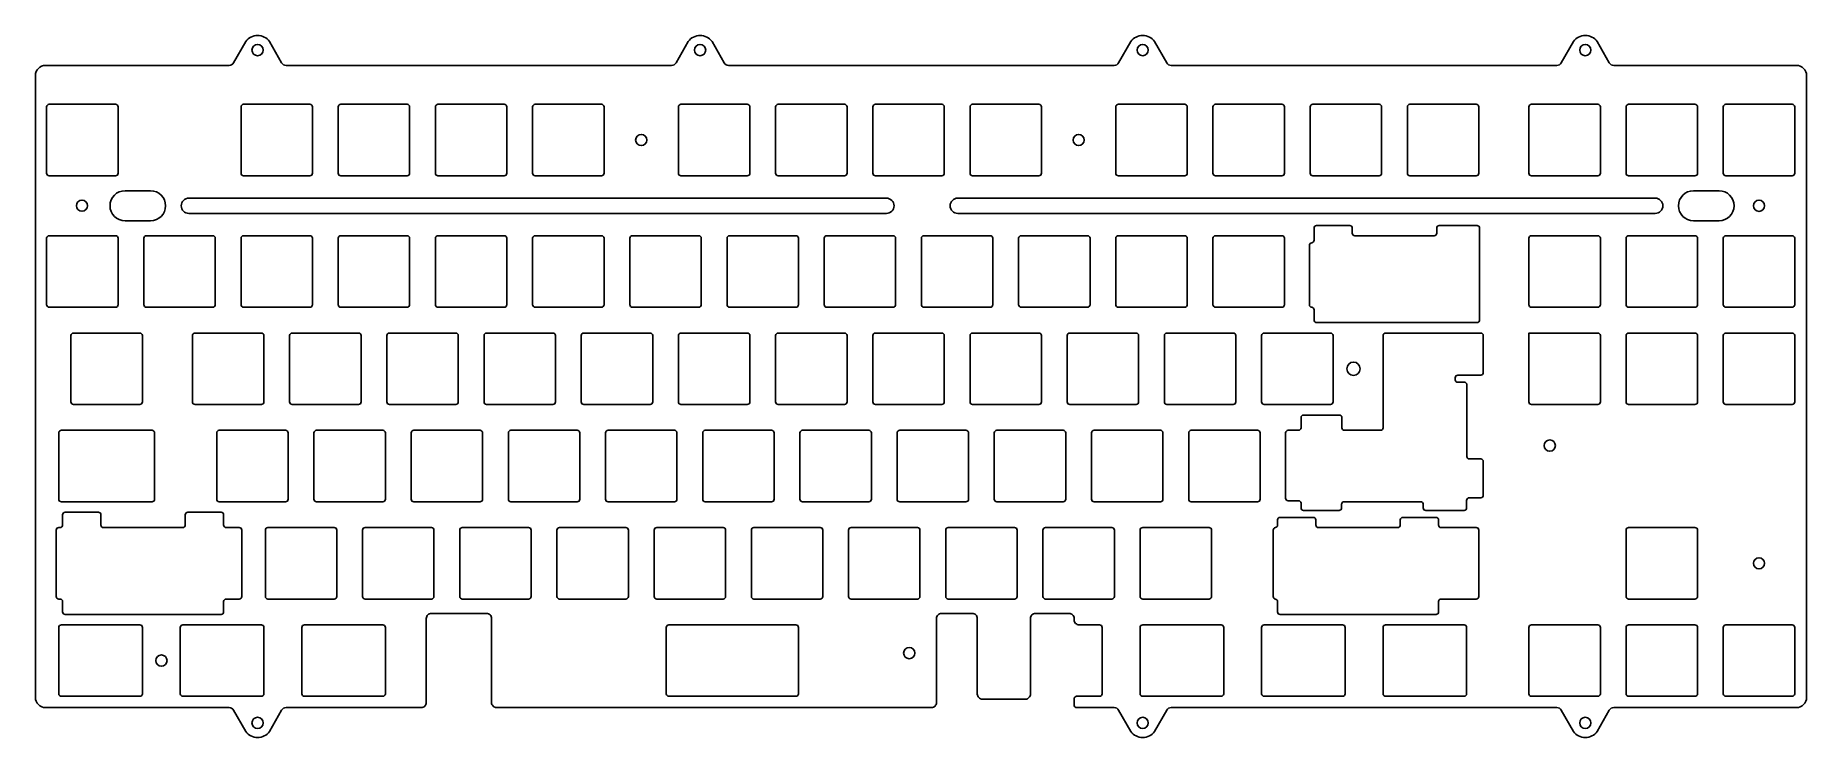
# Model space of a CAD drawing. Header units: millimetres. Extents: x 0 to 347, y -132 to 6.
import ezdxf

# ---------------------------------------------------------------- set-up
doc = ezdxf.new("R2010")
doc.units = ezdxf.units.MM
doc.layers.get('0').update_dxf_attribs({"linetype": 'CONTINUOUS'})

msp = doc.modelspace()

# ---------------------------------------------------------------- linework, layer by layer
for points in [[(77.79, -107.28), (88.58, -107.28, -0.414214), (89.58, -108.28), (89.58, -124.73, 0.414214), (90.58, -125.73), (175.79, -125.73, 0.414214), (176.79, -124.73), (176.79, -108.28, -0.414214), (177.79, -107.28), (183.79, -107.28, -0.414214), (184.79, -108.28), (184.79, -123.08, 0.414214), (185.79, -124.08), (194.21, -124.08, 0.414214), (195.21, -123.08), (195.21, -108.28, -0.414214), (196.21, -107.28), (202.76, -107.28, -0.414214), (203.76, -108.28), (203.76, -108.53, 0.414214), (204.76, -109.53), (208.76, -109.53, -0.414214), (209.26, -110.03), (209.26, -123.03, -0.414214), (208.76, -123.53), (204.26, -123.53, 0.414214), (203.76, -124.03), (203.76, -125.23, 0.414214), (204.26, -125.73), (211.62, -125.73, -0.269353), (212.49, -126.24), (214.87, -130.41, 0.511627), (219.53, -130.41), (221.92, -126.24, -0.269353), (222.79, -125.73), (298.37, -125.73, -0.269353), (299.24, -126.24), (301.62, -130.41, 0.511627), (306.28, -130.41), (308.66, -126.24, -0.269353), (309.53, -125.73), (345.32, -125.73, 0.414214), (347.32, -123.73), (347.32, -1.97, 0.414214), (345.32, 0.03), (309.53, 0.03, -0.269353), (308.66, 0.53), (306.28, 4.71, 0.511628), (301.62, 4.71), (299.24, 0.53, -0.269353), (298.37, 0.03), (222.79, 0.03, -0.269182), (221.92, 0.53), (219.53, 4.71, 0.511628), (214.87, 4.71), (212.49, 0.53, -0.269353), (211.62, 0.03), (136.04, 0.03, -0.269183), (135.17, 0.53), (132.79, 4.71, 0.511627), (128.13, 4.71), (125.75, 0.53, -0.269353), (124.88, 0.03), (49.3, 0.03, -0.269353), (48.43, 0.53), (46.05, 4.71, 0.511627), (41.39, 4.71), (39, 0.53, -0.269353), (38.13, 0.03), (2.18, 0.03, 0.414213), (0.18, -1.97), (0.18, -123.73, 0.414214), (2.18, -125.73), (38.13, -125.73, -0.269353), (39, -126.24), (41.39, -130.41, 0.511627), (46.05, -130.41), (48.43, -126.24, -0.269353), (49.3, -125.73), (75.79, -125.73, 0.414214), (76.79, -124.73), (76.79, -108.28, -0.414214)], [(15.88, -21.58, 0.414214), (16.38, -21.08), (16.38, -8.08, 0.414214), (15.88, -7.58), (2.88, -7.58, 0.414214), (2.38, -8.08), (2.38, -21.08, 0.414214), (2.88, -21.58)], [(40.48, -21.08, 0.414214), (40.98, -21.58), (53.98, -21.58, 0.414214), (54.48, -21.08), (54.48, -8.08, 0.414214), (53.98, -7.58), (40.98, -7.58, 0.414214), (40.48, -8.08)], [(73.53, -8.08, 0.414214), (73.03, -7.58), (60.03, -7.58, 0.414214), (59.53, -8.08), (59.53, -21.08, 0.414214), (60.03, -21.58), (73.03, -21.58, 0.414214), (73.53, -21.08)], [(92.58, -8.08, 0.414214), (92.08, -7.58), (79.08, -7.58, 0.414214), (78.58, -8.08), (78.58, -21.08, 0.414214), (79.08, -21.58), (92.08, -21.58, 0.414214), (92.58, -21.08)], [(97.63, -21.08, 0.414214), (98.13, -21.58), (111.13, -21.58, 0.414214), (111.63, -21.08), (111.63, -8.08, 0.414214), (111.13, -7.58), (98.13, -7.58, 0.414214), (97.63, -8.08)], [(139.71, -21.58, 0.414214), (140.21, -21.08), (140.21, -8.08, 0.414214), (139.71, -7.58), (126.71, -7.58, 0.414214), (126.21, -8.08), (126.21, -21.08, 0.414214), (126.71, -21.58)], [(158.76, -21.58, 0.414214), (159.26, -21.08), (159.26, -8.08, 0.414214), (158.76, -7.58), (145.76, -7.58, 0.414214), (145.26, -8.08), (145.26, -21.08, 0.414214), (145.76, -21.58)], [(177.81, -21.58, 0.414214), (178.31, -21.08), (178.31, -8.08, 0.414214), (177.81, -7.58), (164.81, -7.58, 0.414214), (164.31, -8.08), (164.31, -21.08, 0.414214), (164.81, -21.58)], [(183.36, -21.08, 0.414214), (183.86, -21.58), (196.86, -21.58, 0.414214), (197.36, -21.08), (197.36, -8.08, 0.414214), (196.86, -7.58), (183.86, -7.58, 0.414214), (183.36, -8.08)], [(225.93, -8.08, 0.414214), (225.43, -7.58), (212.43, -7.58, 0.414214), (211.93, -8.08), (211.93, -21.08, 0.414214), (212.43, -21.58), (225.43, -21.58, 0.414214), (225.93, -21.08)], [(244.98, -8.08, 0.414214), (244.48, -7.58), (231.48, -7.58, 0.414214), (230.98, -8.08), (230.98, -21.08, 0.414214), (231.48, -21.58), (244.48, -21.58, 0.414214), (244.98, -21.08)], [(264.03, -8.08, 0.414214), (263.53, -7.58), (250.53, -7.58, 0.414214), (250.03, -8.08), (250.03, -21.08, 0.414214), (250.53, -21.58), (263.53, -21.58, 0.414214), (264.03, -21.08)], [(269.08, -21.08, 0.414214), (269.58, -21.58), (282.58, -21.58, 0.414214), (283.08, -21.08), (283.08, -8.08, 0.414214), (282.58, -7.58), (269.58, -7.58, 0.414214), (269.08, -8.08)], [(292.9, -21.08, 0.414214), (293.4, -21.58), (306.4, -21.58, 0.414214), (306.9, -21.08), (306.9, -8.08, 0.414214), (306.4, -7.58), (293.4, -7.58, 0.414214), (292.9, -8.08)], [(325.45, -21.58, 0.414214), (325.95, -21.08), (325.95, -8.08, 0.414214), (325.45, -7.58), (312.45, -7.58, 0.414214), (311.95, -8.08), (311.95, -21.08, 0.414214), (312.45, -21.58)], [(331, -21.08, 0.414214), (331.5, -21.58), (344.5, -21.58, 0.414214), (345, -21.08), (345, -8.08, 0.414214), (344.5, -7.58), (331.5, -7.58, 0.414214), (331, -8.08)], [(22.75, -30.41, 1), (22.75, -24.51), (17.75, -24.51, 1), (17.75, -30.41)], [(30.26, -25.96), (166.96, -25.96, -1), (166.96, -28.96), (30.26, -28.96, -1)], [(180.96, -25.96), (317.66, -25.96, -1), (317.66, -28.96), (180.96, -28.96, -1)], [(330.16, -30.41, 1), (330.16, -24.51), (325.16, -24.51, 1), (325.16, -30.41)], [(2.38, -46.83, 0.414214), (2.88, -47.33), (15.88, -47.33, 0.414214), (16.38, -46.83), (16.38, -33.83, 0.414214), (15.88, -33.33), (2.88, -33.33, 0.414214), (2.38, -33.83)], [(21.43, -46.83, 0.414214), (21.93, -47.33), (34.93, -47.33, 0.414214), (35.43, -46.83), (35.43, -33.83, 0.414214), (34.93, -33.33), (21.93, -33.33, 0.414214), (21.43, -33.83)], [(54.48, -33.83, 0.414214), (53.98, -33.33), (40.98, -33.33, 0.414214), (40.48, -33.83), (40.48, -46.83, 0.414214), (40.98, -47.33), (53.98, -47.33, 0.414214), (54.48, -46.83)], [(59.53, -46.83, 0.414214), (60.03, -47.33), (73.03, -47.33, 0.414214), (73.53, -46.83), (73.53, -33.83, 0.414214), (73.03, -33.33), (60.03, -33.33, 0.414214), (59.53, -33.83)], [(78.58, -46.83, 0.414214), (79.08, -47.33), (92.08, -47.33, 0.414214), (92.58, -46.83), (92.58, -33.83, 0.414214), (92.08, -33.33), (79.08, -33.33, 0.414214), (78.58, -33.83)], [(111.13, -47.33, 0.414214), (111.63, -46.83), (111.63, -33.83, 0.414214), (111.13, -33.33), (98.13, -33.33, 0.414214), (97.63, -33.83), (97.63, -46.83, 0.414214), (98.13, -47.33)], [(117.18, -33.33, 0.414214), (116.68, -33.83), (116.68, -46.83, 0.414214), (117.18, -47.33), (130.18, -47.33, 0.414214), (130.68, -46.83), (130.68, -33.83, 0.414214), (130.18, -33.33)], [(149.73, -33.83, 0.414214), (149.23, -33.33), (136.23, -33.33, 0.414214), (135.73, -33.83), (135.73, -46.83, 0.414214), (136.23, -47.33), (149.23, -47.33, 0.414214), (149.73, -46.83)], [(168.78, -33.83, 0.414214), (168.28, -33.33), (155.28, -33.33, 0.414214), (154.78, -33.83), (154.78, -46.83, 0.414214), (155.28, -47.33), (168.28, -47.33, 0.414214), (168.78, -46.83)], [(187.83, -33.83, 0.414214), (187.33, -33.33), (174.33, -33.33, 0.414214), (173.83, -33.83), (173.83, -46.83, 0.414214), (174.33, -47.33), (187.33, -47.33, 0.414214), (187.83, -46.83)], [(192.88, -46.83, 0.414214), (193.38, -47.33), (206.38, -47.33, 0.414214), (206.88, -46.83), (206.88, -33.83, 0.414214), (206.38, -33.33), (193.38, -33.33, 0.414214), (192.88, -33.83)], [(211.93, -46.83, 0.414214), (212.43, -47.33), (225.43, -47.33, 0.414214), (225.93, -46.83), (225.93, -33.83, 0.414214), (225.43, -33.33), (212.43, -33.33, 0.414214), (211.93, -33.83)], [(244.48, -47.33, 0.414214), (244.98, -46.83), (244.98, -33.83, 0.414214), (244.48, -33.33), (231.48, -33.33, 0.414214), (230.98, -33.83), (230.98, -46.83, 0.414214), (231.48, -47.33)], [(250.78, -49.83, 0.414214), (251.28, -50.33), (282.73, -50.33, 0.414214), (283.23, -49.83), (283.23, -31.83, 0.414214), (282.73, -31.33), (275.33, -31.33, 0.414214), (274.83, -31.83), (274.83, -32.83, -0.414214), (274.33, -33.33), (258.78, -33.33, -0.414214), (258.28, -32.83), (258.28, -31.83, 0.414214), (257.78, -31.33), (251.28, -31.33, 0.414214), (250.78, -31.83), (250.78, -34.21, -0.385337), (250.33, -34.71, 0.385337), (249.88, -35.21), (249.88, -46.84, 0.385337), (250.33, -47.34, -0.385337), (250.78, -47.83)], [(292.9, -46.83, 0.414214), (293.4, -47.33), (306.4, -47.33, 0.414214), (306.9, -46.83), (306.9, -33.83, 0.414214), (306.4, -33.33), (293.4, -33.33, 0.414214), (292.9, -33.83)], [(325.95, -33.83, 0.414214), (325.45, -33.33), (312.45, -33.33, 0.414214), (311.95, -33.83), (311.95, -46.83, 0.414214), (312.45, -47.33), (325.45, -47.33, 0.414214), (325.95, -46.83)], [(344.5, -47.33, 0.414214), (345, -46.83), (345, -33.83, 0.414214), (344.5, -33.33), (331.5, -33.33, 0.414214), (331, -33.83), (331, -46.83, 0.414214), (331.5, -47.33)], [(20.64, -66.38, 0.414214), (21.14, -65.88), (21.14, -52.88, 0.414214), (20.64, -52.38), (7.65, -52.38, 0.414214), (7.15, -52.88), (7.15, -65.88, 0.414214), (7.65, -66.38)], [(31.46, -52.38, 0.414214), (30.96, -52.88), (30.96, -65.88, 0.414214), (31.46, -66.38), (44.46, -66.38, 0.414214), (44.96, -65.88), (44.96, -52.88, 0.414214), (44.46, -52.38)], [(64.01, -52.88, 0.414214), (63.51, -52.38), (50.51, -52.38, 0.414214), (50.01, -52.88), (50.01, -65.88, 0.414214), (50.51, -66.38), (63.51, -66.38, 0.414214), (64.01, -65.88)], [(69.56, -52.38, 0.414214), (69.06, -52.88), (69.06, -65.88, 0.414214), (69.56, -66.38), (82.56, -66.38, 0.414214), (83.06, -65.88), (83.06, -52.88, 0.414214), (82.56, -52.38)], [(88.11, -65.88, 0.414214), (88.61, -66.38), (101.61, -66.38, 0.414214), (102.11, -65.88), (102.11, -52.88, 0.414214), (101.61, -52.38), (88.61, -52.38, 0.414214), (88.11, -52.88)], [(120.66, -66.38, 0.414214), (121.16, -65.88), (121.16, -52.88, 0.414214), (120.66, -52.38), (107.66, -52.38, 0.414214), (107.16, -52.88), (107.16, -65.88, 0.414214), (107.66, -66.38)], [(126.71, -52.38, 0.414214), (126.21, -52.88), (126.21, -65.88, 0.414214), (126.71, -66.38), (139.71, -66.38, 0.414214), (140.21, -65.88), (140.21, -52.88, 0.414214), (139.71, -52.38)], [(159.26, -52.88, 0.414214), (158.76, -52.38), (145.76, -52.38, 0.414214), (145.26, -52.88), (145.26, -65.88, 0.414214), (145.76, -66.38), (158.76, -66.38, 0.414214), (159.26, -65.88)], [(177.81, -66.38, 0.414214), (178.31, -65.88), (178.31, -52.88, 0.414214), (177.81, -52.38), (164.81, -52.38, 0.414214), (164.31, -52.88), (164.31, -65.88, 0.414214), (164.81, -66.38)], [(183.86, -52.38, 0.414214), (183.36, -52.88), (183.36, -65.88, 0.414214), (183.86, -66.38), (196.86, -66.38, 0.414214), (197.36, -65.88), (197.36, -52.88, 0.414214), (196.86, -52.38)], [(216.41, -52.88, 0.414214), (215.91, -52.38), (202.91, -52.38, 0.414214), (202.41, -52.88), (202.41, -65.88, 0.414214), (202.91, -66.38), (215.91, -66.38, 0.414214), (216.41, -65.88)], [(221.96, -52.38, 0.414214), (221.46, -52.88), (221.46, -65.88, 0.414214), (221.96, -66.38), (234.96, -66.38, 0.414214), (235.46, -65.88), (235.46, -52.88, 0.414214), (234.96, -52.38)], [(254.51, -52.88, 0.414214), (254.01, -52.38), (241.01, -52.38, 0.414214), (240.51, -52.88), (240.51, -65.88, 0.414214), (241.01, -66.38), (254.01, -66.38, 0.414214), (254.51, -65.88)], [(283.95, -52.88, 0.414214), (283.45, -52.38), (264.82, -52.38, 0.414214), (264.32, -52.88), (264.32, -70.93, -0.414214), (263.82, -71.43), (256.74, -71.43, -0.414214), (256.24, -70.93), (256.24, -68.95, 0.414214), (255.74, -68.45), (248.74, -68.45, 0.414214), (248.24, -68.95), (248.24, -70.93, -0.414214), (247.74, -71.43), (245.72, -71.43, 0.414214), (245.22, -71.93), (245.22, -84.73, 0.414214), (245.72, -85.23), (247.74, -85.23, -0.414214), (248.24, -85.73), (248.24, -86.63, 0.414214), (248.74, -87.13), (255.68, -87.13, 0.414214), (256.18, -86.63), (256.18, -85.93, -0.414214), (256.68, -85.43), (271.68, -85.43, -0.414214), (272.18, -85.93), (272.18, -86.63, 0.414214), (272.68, -87.13), (280.2, -87.13, 0.414214), (280.7, -86.63), (280.7, -85.15, -0.414214), (281.2, -84.65), (283.45, -84.65, 0.414214), (283.95, -84.15), (283.95, -77.55, 0.414214), (283.45, -77.05), (281.25, -77.05, -0.414214), (280.75, -76.55), (280.75, -62.53, 0.414214), (280.25, -62.03), (278.95, -62.03, -0.414214), (278.45, -61.53), (278.45, -61.13, -0.414214), (278.95, -60.63), (283.45, -60.63, 0.414214), (283.95, -60.13)], [(306.9, -52.88, 0.414214), (306.4, -52.38), (292.9, -52.38), (292.9, -65.88, 0.414214), (293.4, -66.38), (306.4, -66.38, 0.414214), (306.9, -65.88)], [(312.45, -52.38, 0.414214), (311.95, -52.88), (311.95, -65.88, 0.414214), (312.45, -66.38), (325.45, -66.38, 0.414214), (325.95, -65.88), (325.95, -52.88, 0.414214), (325.45, -52.38)], [(331.5, -52.38, 0.414214), (331, -52.88), (331, -65.88, 0.414214), (331.5, -66.38), (344.5, -66.38, 0.414214), (345, -65.88), (345, -52.88, 0.414214), (344.5, -52.38)], [(23.53, -71.93, 0.414214), (23.03, -71.43), (5.26, -71.43, 0.414214), (4.76, -71.93), (4.76, -84.93, 0.414214), (5.26, -85.43), (23.03, -85.43, 0.414214), (23.53, -84.93)], [(36.22, -71.43, 0.414214), (35.72, -71.93), (35.72, -84.93, 0.414214), (36.22, -85.43), (49.22, -85.43, 0.414214), (49.72, -84.93), (49.72, -71.93, 0.414214), (49.22, -71.43)], [(68.77, -71.93, 0.414214), (68.27, -71.43), (55.27, -71.43, 0.414214), (54.77, -71.93), (54.77, -84.93, 0.414214), (55.27, -85.43), (68.27, -85.43, 0.414214), (68.77, -84.93)], [(87.82, -71.93, 0.414214), (87.32, -71.43), (74.32, -71.43, 0.414214), (73.82, -71.93), (73.82, -84.93, 0.414214), (74.32, -85.43), (87.32, -85.43, 0.414214), (87.82, -84.93)], [(106.87, -71.93, 0.414214), (106.37, -71.43), (93.37, -71.43, 0.414214), (92.87, -71.93), (92.87, -84.93, 0.414214), (93.37, -85.43), (106.37, -85.43, 0.414214), (106.87, -84.93)], [(125.42, -85.43, 0.414214), (125.92, -84.93), (125.92, -71.93, 0.414214), (125.42, -71.43), (112.42, -71.43, 0.414214), (111.92, -71.93), (111.92, -84.93, 0.414214), (112.42, -85.43)], [(144.47, -85.43, 0.414214), (144.97, -84.93), (144.97, -71.93, 0.414214), (144.47, -71.43), (131.47, -71.43, 0.414214), (130.97, -71.93), (130.97, -84.93, 0.414214), (131.47, -85.43)], [(164.02, -71.93, 0.414214), (163.52, -71.43), (150.52, -71.43, 0.414214), (150.02, -71.93), (150.02, -84.93, 0.414214), (150.52, -85.43), (163.52, -85.43, 0.414214), (164.02, -84.93)], [(169.07, -84.93, 0.414214), (169.57, -85.43), (182.57, -85.43, 0.414214), (183.07, -84.93), (183.07, -71.93, 0.414214), (182.57, -71.43), (169.57, -71.43, 0.414214), (169.07, -71.93)], [(201.62, -85.43, 0.414214), (202.12, -84.93), (202.12, -71.93, 0.414214), (201.62, -71.43), (188.62, -71.43, 0.414214), (188.12, -71.93), (188.12, -84.93, 0.414214), (188.62, -85.43)], [(220.67, -85.43, 0.414214), (221.17, -84.93), (221.17, -71.93, 0.414214), (220.67, -71.43), (207.67, -71.43, 0.414214), (207.17, -71.93), (207.17, -84.93, 0.414214), (207.67, -85.43)], [(226.72, -71.43, 0.414214), (226.22, -71.93), (226.22, -84.93, 0.414214), (226.72, -85.43), (239.72, -85.43, 0.414214), (240.22, -84.93), (240.22, -71.93, 0.414214), (239.72, -71.43)], [(36.56, -107.49, 0.414214), (37.06, -106.99), (37.06, -104.98, -0.414214), (37.56, -104.48), (40.13, -104.48, 0.414214), (40.63, -103.98), (40.63, -90.98, 0.414214), (40.13, -90.48), (37.56, -90.48, -0.414214), (37.06, -89.98), (37.06, -87.98, 0.414214), (36.56, -87.48), (30.06, -87.48, 0.414214), (29.56, -87.98), (29.56, -89.98, -0.414214), (29.06, -90.48), (13.51, -90.48, -0.414214), (13.01, -89.98), (13.01, -87.98, 0.414214), (12.51, -87.48), (6.01, -87.48, 0.414214), (5.51, -87.98), (5.51, -89.98, -0.414214), (5.01, -90.48), (4.75, -90.48, 0.414214), (4.25, -90.98), (4.25, -103.98, 0.414214), (4.75, -104.48), (5.01, -104.48, -0.414214), (5.51, -104.98), (5.51, -106.99, 0.414214), (6.01, -107.49)], [(275.19, -88.98, 0.414214), (274.69, -88.48), (268.19, -88.48, 0.414214), (267.69, -88.98), (267.69, -89.98, -0.414214), (267.19, -90.48), (251.64, -90.48, -0.414214), (251.14, -89.98), (251.14, -88.98, 0.414214), (250.64, -88.48), (244.14, -88.48, 0.414214), (243.64, -88.98), (243.64, -90, -0.370864), (243.21, -90.49, 0.370864), (242.79, -90.98), (242.79, -103.98, 0.370864), (243.21, -104.48, -0.370864), (243.64, -104.97), (243.64, -106.99, 0.414214), (244.14, -107.49), (274.69, -107.49, 0.414214), (275.19, -106.99), (275.19, -104.98, -0.414214), (275.69, -104.48), (282.58, -104.48, 0.414214), (283.08, -103.98), (283.08, -90.98, 0.414214), (282.58, -90.48), (275.69, -90.48, -0.414214), (275.19, -89.98)], [(59.24, -90.98, 0.414214), (58.74, -90.48), (45.75, -90.48, 0.414214), (45.25, -90.98), (45.25, -103.98, 0.414214), (45.75, -104.48), (58.74, -104.48, 0.414214), (59.24, -103.98)], [(64.3, -103.98, 0.414214), (64.8, -104.48), (77.79, -104.48, 0.414214), (78.29, -103.98), (78.29, -90.98, 0.414214), (77.79, -90.48), (64.8, -90.48, 0.414214), (64.3, -90.98)], [(97.34, -90.98, 0.414214), (96.84, -90.48), (83.85, -90.48, 0.414214), (83.35, -90.98), (83.35, -103.98, 0.414214), (83.85, -104.48), (96.84, -104.48, 0.414214), (97.34, -103.98)], [(115.9, -104.48, 0.414214), (116.4, -103.98), (116.4, -90.98, 0.414214), (115.9, -90.48), (102.9, -90.48, 0.414214), (102.4, -90.98), (102.4, -103.98, 0.414214), (102.9, -104.48)], [(121.45, -103.98, 0.414214), (121.95, -104.48), (134.95, -104.48, 0.414214), (135.45, -103.98), (135.45, -90.98, 0.414214), (134.95, -90.48), (121.95, -90.48, 0.414214), (121.45, -90.98)], [(154.5, -90.98, 0.414214), (154, -90.48), (141, -90.48, 0.414214), (140.5, -90.98), (140.5, -103.98, 0.414214), (141, -104.48), (154, -104.48, 0.414214), (154.5, -103.98)], [(160.05, -90.48, 0.414214), (159.55, -90.98), (159.55, -103.98, 0.414214), (160.05, -104.48), (173.05, -104.48, 0.414214), (173.55, -103.98), (173.55, -90.98, 0.414214), (173.05, -90.48)], [(192.1, -104.48, 0.414214), (192.6, -103.98), (192.6, -90.98, 0.414214), (192.1, -90.48), (179.1, -90.48, 0.414214), (178.6, -90.98), (178.6, -103.98, 0.414214), (179.1, -104.48)], [(211.15, -104.48, 0.414214), (211.65, -103.98), (211.65, -90.98, 0.414214), (211.15, -90.48), (198.15, -90.48, 0.414214), (197.65, -90.98), (197.65, -103.98, 0.414214), (198.15, -104.48)], [(216.7, -103.98, 0.414214), (217.2, -104.48), (230.2, -104.48, 0.414214), (230.7, -103.98), (230.7, -90.98, 0.414214), (230.2, -90.48), (217.2, -90.48, 0.414214), (216.7, -90.98)], [(325.45, -104.48, 0.414214), (325.95, -103.98), (325.95, -90.98, 0.414214), (325.45, -90.48), (312.45, -90.48, 0.414214), (311.95, -90.98), (311.95, -103.98, 0.414214), (312.45, -104.48)], [(20.65, -123.53, 0.414214), (21.15, -123.03), (21.15, -110.03, 0.414214), (20.65, -109.53), (5.26, -109.53, 0.414214), (4.76, -110.03), (4.76, -123.03, 0.414214), (5.26, -123.53)], [(29.08, -109.53, 0.414214), (28.58, -110.03), (28.58, -123.03, 0.414214), (29.08, -123.53), (44.46, -123.53, 0.414214), (44.96, -123.03), (44.96, -110.03, 0.414214), (44.46, -109.53)], [(68.77, -110.03, 0.414214), (68.27, -109.53), (52.89, -109.53, 0.414214), (52.39, -110.03), (52.39, -123.03, 0.414214), (52.89, -123.53), (68.27, -123.53, 0.414214), (68.77, -123.03)], [(124.33, -109.53, 0.414214), (123.83, -110.03), (123.83, -123.03, 0.414214), (124.33, -123.53), (149.23, -123.53, 0.414214), (149.73, -123.03), (149.73, -110.03, 0.414214), (149.23, -109.53)], [(233.08, -110.03, 0.414214), (232.58, -109.53), (217.2, -109.53, 0.414214), (216.7, -110.03), (216.7, -123.03, 0.414214), (217.2, -123.53), (232.58, -123.53, 0.414214), (233.08, -123.03)], [(241.01, -109.53, 0.414214), (240.51, -110.03), (240.51, -123.03, 0.414214), (241.01, -123.53), (256.39, -123.53, 0.414214), (256.89, -123.03), (256.89, -110.03, 0.414214), (256.39, -109.53)], [(264.32, -123.03, 0.414214), (264.82, -123.53), (280.2, -123.53, 0.414214), (280.7, -123.03), (280.7, -110.03, 0.414214), (280.2, -109.53), (264.82, -109.53, 0.414214), (264.32, -110.03)], [(306.4, -123.53, 0.414214), (306.9, -123.03), (306.9, -110.03, 0.414214), (306.4, -109.53), (293.4, -109.53, 0.414214), (292.9, -110.03), (292.9, -123.03, 0.414214), (293.4, -123.53)], [(325.45, -123.53, 0.414214), (325.95, -123.03), (325.95, -110.03, 0.414214), (325.45, -109.53), (312.45, -109.53, 0.414214), (311.95, -110.03), (311.95, -123.03, 0.414214), (312.45, -123.53)], [(345, -110.03, 0.414214), (344.5, -109.53), (331.5, -109.53, 0.414214), (331, -110.03), (331, -123.03, 0.414214), (331.5, -123.53), (344.5, -123.53, 0.414214), (345, -123.03)]]:
    msp.add_lwpolyline(points, format="xyb", close=True)
for centre, radius in [((43.72, 3.03), 1.1), ((130.46, 3.03), 1.1), ((217.2, 3.03), 1.1), ((303.95, 3.03), 1.1), ((118.92, -14.58), 1.1), ((204.65, -14.58), 1.1), ((9.3, -27.44), 1.1), ((338, -27.46), 1.1), ((258.51, -59.38), 1.3), ((297, -74.42), 1.1), ((338, -97.48), 1.1), ((171.45, -115.07), 1.1), ((24.87, -116.53), 1.1), ((43.72, -128.73), 1.1), ((217.2, -128.73), 1.1), ((303.95, -128.73), 1.1)]:
    msp.add_circle(centre, radius)

doc.saveas('drawing.dxf')
